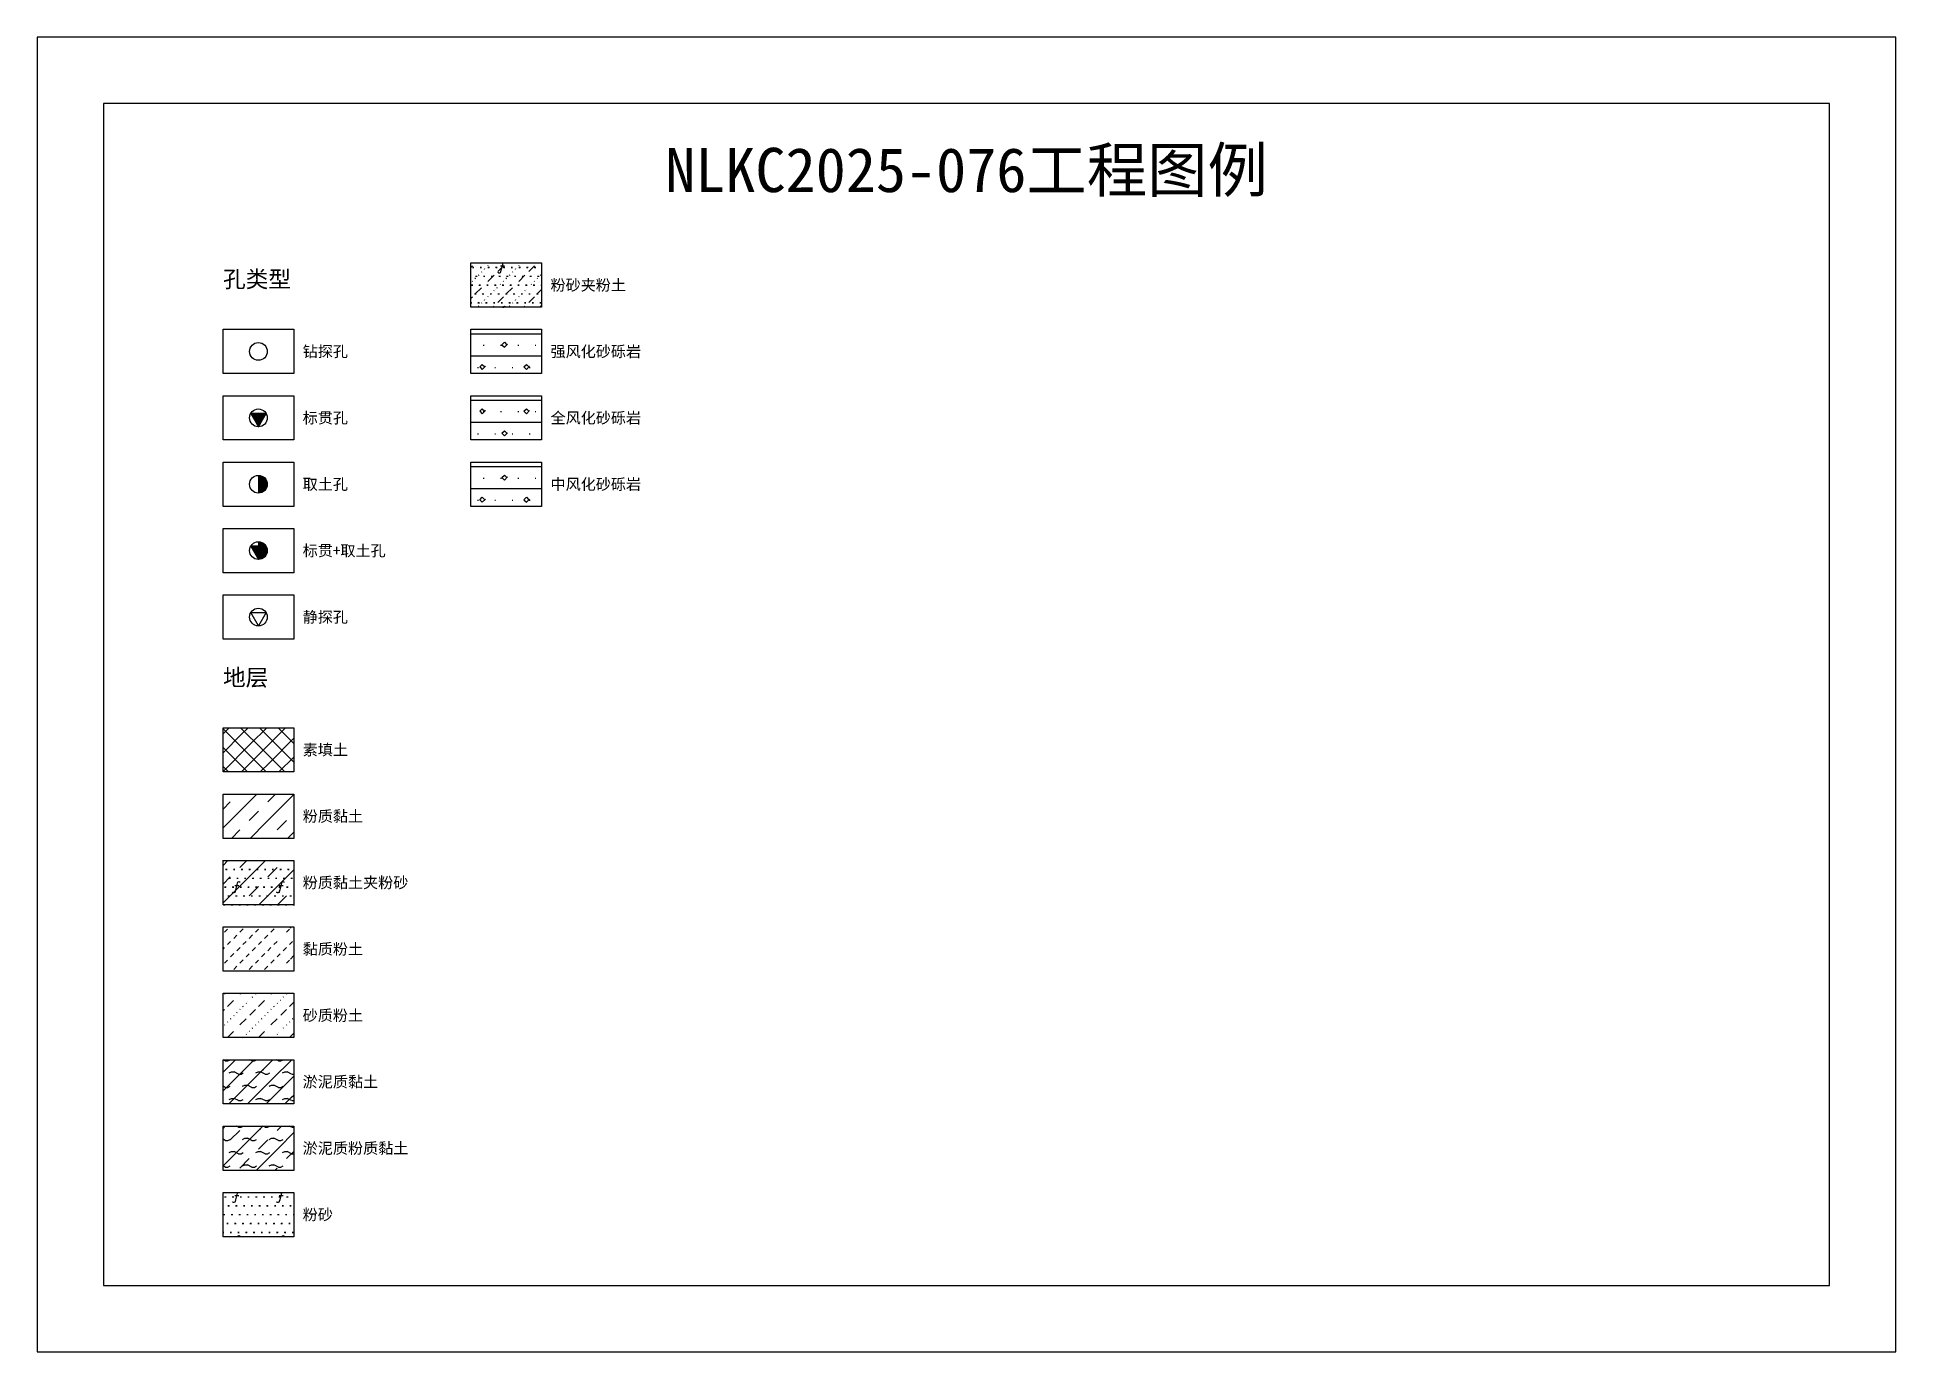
# Model space of a CAD drawing. Extents: x -15 to 405, y -15 to 282.
import ezdxf
from ezdxf.enums import TextEntityAlignment as Align

# ---------------------------------------------------------------- set-up
doc = ezdxf.new("R2010")
doc.units = 0
doc.layers.get('0').update_dxf_attribs({"linetype": 'CONTINUOUS'})
doc.styles.add('HT', font='simhei.ttf')
doc.styles.add('ST', font='')
doc.styles.get('ST').set_extended_font_data('SimSun')
pattern_1 = [(45, (0, 0), (-4.24264, 4.24264), [10, 0]), (45, (1.061, -3.182), (-2.12132, 6.36396), [3, -3])]
pattern_2 = [(82.875, (-0.8346, -1.206), (0.000369, 10.0001764), [0.0893, -80.5337]), (143.13, (-0.7336, -1.2818), (-29.999964, 20.000054), [0.12627, -49.87373]), (172.875, (-0.5564, -1.304), (-70.0002457, 9.9996603), [0.17857, -80.44443]), (206.565, (-0.378, -1.2147), (-9.999705, -9.99969), [0.19954, -22.16046]), (243.435, (-0.2887, -1.0363), (9e-06, -9.999696), [0.19954, -22.16146]), (255.964, (-0.1994, -0.679), (-0.0002, -9.999501), [0.36813, -40.86287]), (255.964, (0.1106, 0.561), (-0.0002, -9.999501), [1.27838, -39.95262]), (255.964, (0.179, 0.835), (-0.0002, -9.999501), [0.28235, -40.94865]), (216.87, (0.3694, 1.0892), (-9.999982, -10.000018), [0.12627, -49.87373]), (243.435, (0.2683, 1.0135), (9e-06, -9.999696), [0.19954, -22.16146]), (206.565, (0.548, 1.1785), (-9.999705, -9.99969), [0.19954, -22.16046]), (172.875, (0.725, 1.1563), (-70.0002457, 9.9996603), [0.17857, -80.44443]), (143.13, (0.826, 1.0806), (-29.999964, 20.000054), [0.12627, -49.87373]), (82.875, (0.815, 0.992), (0.000369, 10.0001764), [0.0893, -80.5337]), (0, (-0.33, 0.34), (0, 10), [0.89286, -9.10714]), (0, (0.025, 0), (1, 2), [0, -1.75]), (0, (0, 0.025), (1, 2), [0, -1.75]), (0, (0, 0), (1, 2), [0, -1.75]), (0, (-0.025, 0), (1, 2), [0, -1.75]), (0, (0, -0.025), (1, 2), [0, -1.75])]
pattern_3 = [(45, (0, 0), (-7e-07, 6.99998), [1.97196, -7.92754]), (45, (2.813, 2.829), (-7e-07, 6.99998), [1.99367, -7.90583]), (45, (5.0675, 5.082), (-7e-07, 6.99998), [1.8136, -8.08588]), (26.565, (0, 3.5), (7, 7), [0.0965, -15.55598]), (36.8699, (0.7, 4.2), (7, 7), [0.19775, -34.80225]), (315, (3.5, 6.976), (6.99998, 1e-06), [0.03305, -9.86644]), (26.565, (3.5, 0), (7, 7), [0.14475, -15.50773]), (26.565, (4.2, 0.7), (7, 7), [0.10528, -15.5472]), (90, (4.55, 1.05), (-7, -5e-07), [0.02877, -6.97123]), (26.565, (4.9, 1.4), (7, 7), [0.091, -31.21394]), (36.8699, (5.6, 2.1), (7, 7), [0.1107, -34.8893]), (45, (6.3, 2.8), (-2e-07, 6.99998), [0.10911, -9.79038]), (315, (6.914, 3.548), (6.99998, 1e-06), [0.03305, -9.86644]), (36.8699, (1.4, 4.9), (7, 7), [0.10224, -34.89776]), (53.1301, (2.1, 5.6), (14, 21), [0.13438, -34.86562]), (53.1301, (2.8, 6.3), (14, 21), [0.12625, -34.87375])]
pattern_4 = [(45, (0, 2.5), (-5, 5), [0.8, -6.27107]), (315, (0, 2.5), (5, 5), [0.8, -6.27107]), (315, (0.566, 3.066), (5, 5), [0.8, -6.27107]), (45, (0.566, 1.934), (-5, 5), [1, -6.07107]), (0, (0, 0), (0, 5), []), (0, (0, 2.4), (5.2, 5), [0.2, -3.7])]

# ---------------------------------------------------------------- blocks, each defined once
blk = doc.blocks.new('H_gen_hole')
blk.add_circle((0, 0), 2)
blk = doc.blocks.new('H_spt_hole')
blk.add_hatch(color=256).paths.add_polyline_path([(1.73, 1), (-1.73, 1), (0, -2)])
blk.add_lwpolyline([(0, -2), (1.73, 1), (-1.73, 1)], close=True)
blk.add_circle((0, 0), 2)
blk = doc.blocks.new('H_sam_hole')
blk.add_line((0, 2), (0, -2))
at = {"const_width": 2}
blk.add_lwpolyline([(0, -1, 0.414214), (1, 0, 0.414214), (0, 1, 1)], format="xyb", dxfattribs=at)
blk.add_circle((0, 0), 2)
blk = doc.blocks.new('H_ssp_hole')
blk.add_hatch(color=256).paths.add_polyline_path([(0, 2), (0, 1), (-1.73, 1), (0, -2, 0.414214), (2, 0, 0.414214)])
for p, q in [((0, 1), (-1.73, 1)), ((-1.73, 1), (0, -2)), ((0, 2), (0, 1))]:
    blk.add_line(p, q)
blk.add_circle((0, 0), 2)
blk = doc.blocks.new('H_cpt_hole')
for p, q in [((-1.73, 1), (1.73, 1)), ((0, -2), (-1.73, 1)), ((1.73, 1), (0, -2))]:
    blk.add_line(p, q)
blk.add_circle((0, 0), 2)

msp = doc.modelspace()

# ---------------------------------------------------------------- hatches: boundary and pattern name
h = msp.add_hatch()
h.set_pattern_fill('FS', style=0)
h.set_pattern_definition(pattern_2)
h.paths.add_polyline_path([(99, 231), (83, 231), (83, 221), (99, 221)])
h = msp.add_hatch()
h.set_pattern_fill('SZFT', style=0)
h.set_pattern_definition(pattern_3)
h.paths.add_polyline_path([(99, 231), (83, 231), (83, 221), (99, 221)])
h = msp.add_hatch()
h.set_pattern_fill('SHALIYAN', style=0, pattern_type=2)
h.set_pattern_definition(pattern_4)
h.paths.add_polyline_path([(99, 216), (83, 216), (83, 206), (99, 206)])
h = msp.add_hatch()
h.set_pattern_fill('SHALIYAN', style=0, pattern_type=2)
h.set_pattern_definition(pattern_4)
h.paths.add_polyline_path([(99, 201), (83, 201), (83, 191), (99, 191)])
h = msp.add_hatch()
h.set_pattern_fill('SHALIYAN', style=0, pattern_type=2)
h.set_pattern_definition(pattern_4)
h.paths.add_polyline_path([(99, 186), (83, 186), (83, 176), (99, 176)])
h = msp.add_hatch()
h.set_pattern_fill('STT', style=0)
h.set_pattern_definition([(45, (0, 0), (-2.12132, 2.12132), [10, 0]), (135, (0, 0), (-2.12132, -2.12132), [10, 0])])
h.paths.add_polyline_path([(43, 126), (27, 126), (27, 116), (43, 116)])
h = msp.add_hatch()
h.set_pattern_fill('FZNT', style=0)
h.set_pattern_definition(pattern_1)
h.paths.add_polyline_path([(43, 111), (27, 111), (27, 101), (43, 101)])
h = msp.add_hatch()
h.set_pattern_fill('FZNT', style=0)
h.set_pattern_definition(pattern_1)
h.paths.add_polyline_path([(43, 96), (27, 96), (27, 86), (43, 86)])
h = msp.add_hatch()
h.set_pattern_fill('FS', style=0)
h.set_pattern_definition(pattern_2)
h.paths.add_polyline_path([(43, 96), (27, 96), (27, 86), (43, 86)])
h = msp.add_hatch()
h.set_pattern_fill('NZFT', style=0)
h.set_pattern_definition([(45, (0, 0), (-6e-07, 6.99998), [0.9473, -8.9522]), (45, (1.4, 1.4), (-6e-07, 6.99998), [0.9869, -8.9126]), (45, (2.8, 2.8), (-6e-07, 6.99998), [1.0602, -8.8393]), (45, (4.2, 4.2), (-6e-07, 6.99998), [0.9492, -8.9503]), (45, (5.6, 5.6), (-6e-07, 6.99998), [1.0365, -8.863]), (45, (3.5, 0), (-6e-07, 6.99998), [1.01335, -8.88615]), (45, (4.9, 1.4), (-6e-07, 6.99998), [1.07896, -12.1204]), (45, (6.3, 2.8), (-6e-07, 6.99998), [0.9988, -8.90067]), (45, (0.7, 4.2), (-4e-07, 6.99998), [1.05533, -8.84416]), (45, (2.1, 5.6), (-4e-07, 6.99998), [1.0365, -8.863])])
h.paths.add_polyline_path([(43, 81), (27, 81), (27, 71), (43, 71)])
h = msp.add_hatch()
h.set_pattern_fill('SZFT', style=0)
h.set_pattern_definition(pattern_3)
h.paths.add_polyline_path([(43, 66), (27, 66), (27, 56), (43, 56)])
h = msp.add_hatch()
h.set_pattern_fill('YNNT', style=0)
h.set_pattern_definition([(45, (0, 0), (-2.12132, 2.12132), [10, 0]), (26.565, (1.0741, -0.2536), (5.99982, 5.99981), [0.567, -12.849]), (0, (0.507, -0.2536), (0, 6), [0.567, -5.433]), (26.565, (-1.5813, 0), (5.99982, 5.99981), [0.567, -12.849]), (0, (-1.074, 0.2536), (0, 6), [0.567, -5.433]), (153.435, (0.5071, -0.2536), (-5.99982, -5e-06), [1.134, -12.2826]), (26.565, (4.0741, 2.7464), (5.99982, 5.99981), [0.567, -12.849]), (0, (3.507, 2.7464), (0, 6), [0.567, -5.433]), (26.565, (1.4187, 3), (5.99982, 5.99981), [0.567, -12.849]), (0, (1.926, 3.2536), (0, 6), [0.567, -5.433]), (153.435, (3.5071, 2.7464), (-5.99982, -5e-06), [1.134, -12.2826])])
h.paths.add_polyline_path([(43, 51), (27, 51), (27, 41), (43, 41)])
h = msp.add_hatch()
h.set_pattern_fill('YNFNT', style=0)
h.set_pattern_definition([(45, (0, 0), (-4.24264, 4.24264), [10, 0]), (45, (1.061, -3.182), (-2.1213, 6.36396), [3, -3]), (26.565, (1.0741, -0.2536), (5.99982, 5.99981), [0.567, -12.849]), (0, (0.507, -0.2536), (0, 6), [0.567, -5.433]), (26.565, (-1.5813, 0), (5.99982, 5.99981), [0.567, -12.849]), (0, (-1.074, 0.2536), (0, 6), [0.567, -5.433]), (153.435, (0.5071, -0.2536), (-5.99982, -5e-06), [1.134, -12.2826]), (26.565, (4.0741, 2.7464), (5.99982, 5.99981), [0.567, -12.849]), (0, (3.507, 2.7464), (0, 6), [0.567, -5.433]), (26.565, (1.4187, 3), (5.99982, 5.99981), [0.567, -12.849]), (0, (1.926, 3.2536), (0, 6), [0.567, -5.433]), (153.435, (3.5071, 2.7464), (-5.99982, -5e-06), [1.134, -12.2826])])
h.paths.add_polyline_path([(43, 36), (27, 36), (27, 26), (43, 26)])
h = msp.add_hatch()
h.set_pattern_fill('FS', style=0)
h.set_pattern_definition(pattern_2)
h.paths.add_polyline_path([(43, 21), (27, 21), (27, 11), (43, 11)])

# ---------------------------------------------------------------- linework, layer by layer
at = {"color": 245, "linetype": 'Continuous'}
msp.add_lwpolyline([(-15, -15), (405, -15), (405, 282), (-15, 282)], close=True, dxfattribs=at)
at = {"color": 0, "linetype": 'Continuous'}
msp.add_lwpolyline([(0, 0), (390, 0), (390, 267), (0, 267)], close=True, dxfattribs=at)
at = {"color": 7, "linetype": 'Continuous'}
for points in [[(83, 231), (99, 231), (99, 221), (83, 221)], [(83, 216), (99, 216), (99, 206), (83, 206)], [(83, 201), (99, 201), (99, 191), (83, 191)], [(83, 186), (99, 186), (99, 176), (83, 176)], [(27, 111), (43, 111), (43, 101), (27, 101)], [(27, 96), (43, 96), (43, 86), (27, 86)], [(27, 81), (43, 81), (43, 71), (27, 71)], [(27, 66), (43, 66), (43, 56), (27, 56)], [(27, 51), (43, 51), (43, 41), (27, 41)], [(27, 36), (43, 36), (43, 26), (27, 26)], [(27, 21), (43, 21), (43, 11), (27, 11)]]:
    msp.add_lwpolyline(points, close=True, dxfattribs=at)
at = {"linetype": 'Continuous'}
for points in [[(27, 216), (43, 216), (43, 206), (27, 206)], [(27, 201), (43, 201), (43, 191), (27, 191)], [(27, 186), (43, 186), (43, 176), (27, 176)], [(27, 171), (43, 171), (43, 161), (27, 161)], [(27, 156), (43, 156), (43, 146), (27, 146)], [(27, 126), (43, 126), (43, 116), (27, 116)]]:
    msp.add_lwpolyline(points, close=True, dxfattribs=at)

# ---------------------------------------------------------------- block references
for name, p in [('H_gen_hole', (35, 211)), ('H_spt_hole', (35, 196)), ('H_sam_hole', (35, 181)), ('H_ssp_hole', (35, 166)), ('H_cpt_hole', (35, 151))]:
    msp.add_blockref(name, p)

# ---------------------------------------------------------------- texts
at = {"style": 'HT'}
for s, p in [('孔类型', (27, 224.33)), ('地层', (27, 134.33))]:
    msp.add_text(s, height=3.75, dxfattribs=at).set_placement(p, align=Align.BOTTOM_LEFT)
at = {"color": 7, "style": 'ST'}
for s, p in [('粉砂夹粉土', (101, 226)), ('强风化砂砾岩', (101, 211)), ('全风化砂砾岩', (101, 196)), ('中风化砂砾岩', (101, 181)), ('素填土', (45, 121)), ('粉质黏土', (45, 106)), ('粉质黏土夹粉砂', (45, 91)), ('黏质粉土', (45, 76)), ('砂质粉土', (45, 61)), ('淤泥质黏土', (45, 46)), ('淤泥质粉质黏土', (45, 31)), ('粉砂', (45, 16))]:
    msp.add_text(s, height=2.5, dxfattribs=at).set_placement(p, align=Align.MIDDLE_LEFT)
at = {"style": 'ST'}
for s, p in [('钻探孔', (45, 211)), ('标贯孔', (45, 196)), ('取土孔', (45, 181)), ('标贯+取土孔', (45, 166)), ('静探孔', (45, 151))]:
    msp.add_text(s, height=2.5, dxfattribs=at).set_placement(p, align=Align.MIDDLE_LEFT)
at = {"insert": (195, 257), "char_height": 10, "width": 210, "attachment_point": 2, "style": 'HT'}
msp.add_mtext('NLKC2025-076工程图例', dxfattribs=at)

doc.saveas('drawing.dxf')
